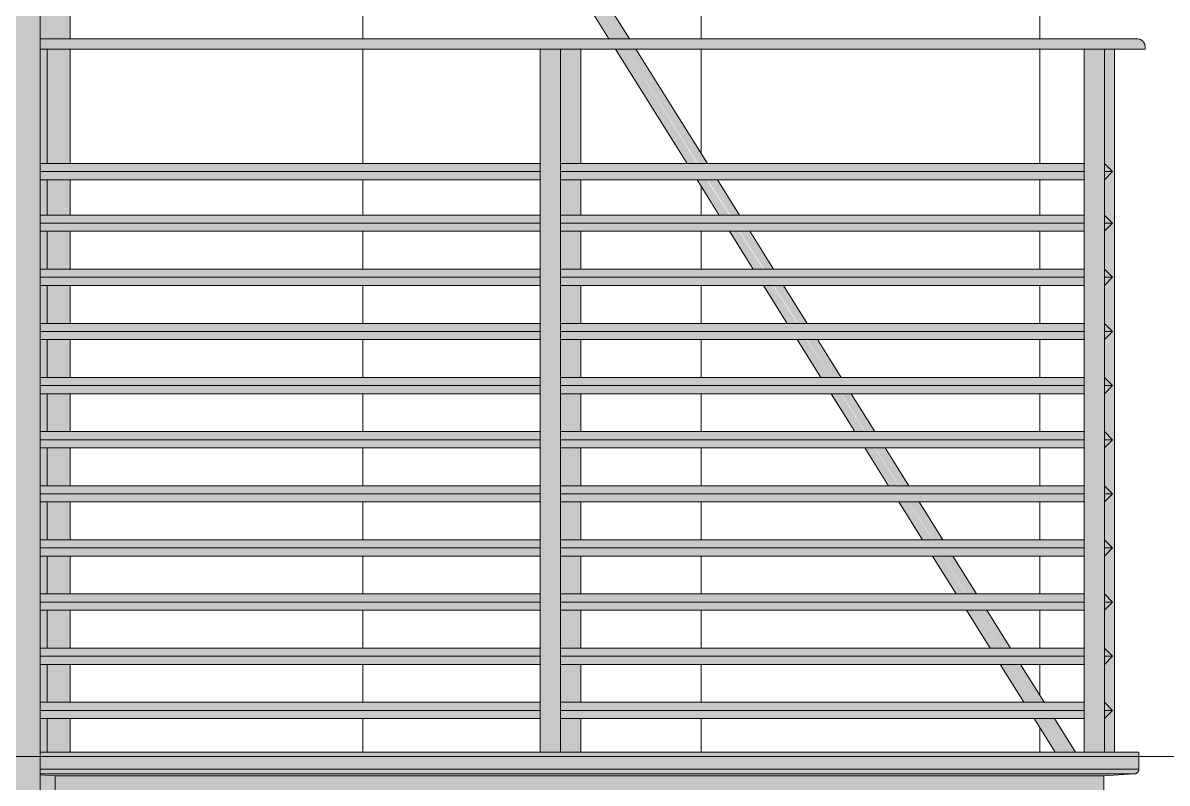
# Model space of a CAD drawing. Header units: inches. Extents: x -4178 to 1394, y -264 to 627.
# Drawn here: x -192.8 to -126.3, y 266.4 to 310.7 of the extents above; entities that cross this region are included whole.
import ezdxf

# ---------------------------------------------------------------- set-up
doc = ezdxf.new("R2010")
doc.units = ezdxf.units.IN
doc.header["$MEASUREMENT"] = 0
doc.linetypes.add('Grid Line 1_2_', pattern=[0.875, 0.5, -0.125, 0.125, -0.125])
for name, color, linetype, lineweight in [('0-4', 50, 'Continuous', 5), ('A-FLOR-1', 192, 'Continuous', 5), ('A-FLOR-2', 192, 'Continuous', 9), ('A-FLOR-HRAL', 11, 'Continuous', 9), ('A-FLOR-LEVL-1', 51, 'Grid Line 1_2_', 9), ('A-GLAZ-CWMG', 51, 'Continuous', 9), ('A-WALL-3', 113, 'Continuous', 9), ('A-WALL-PATT-2', 111, 'Continuous', 9)]:
    doc.layers.add(name, color=color, linetype=linetype, lineweight=lineweight)

# ---------------------------------------------------------------- blocks, each defined once
blk = doc.blocks.new('CTR - 1st Phase -Stairs _ Elevators_rvt-2-BUILDING ELEVATION - SOUTH')
at = {"layer": 'A-FLOR-LEVL-1'}
blk.add_line((9659.778, 268), (12376.809, 268), dxfattribs=at)
blk = doc.blocks.new('Rectangular Mullion - Profile_Polycarbonate_Upper and left-1739822-BUILDING ELEVATION - SOUTH')
at = {"layer": 'A-GLAZ-CWMG'}
blk.add_hatch(color=256, dxfattribs=at).paths.add_polyline_path([(12116.871, 230.125), (12117.089, 230.125), (12117.089, 350.125), (12114.339, 350.125), (12114.339, 230.125)], flags=0)
blk.add_line((12117.089, 230.125), (12117.089, 350.125), dxfattribs=at)
blk = doc.blocks.new('Rectangular Mullion - Profile_Polycarbonate_right-2195587-BUILDING ELEVATION - SOUTH')
at = {"layer": 'A-GLAZ-CWMG'}
h = blk.add_hatch(color=256, dxfattribs=at)
h.paths.add_polyline_path([(10852.389, 230.125), (10853.109, 230.125), (10852.389, 231.277), (10852.389, 230.187)], flags=0)
h.paths.add_polyline_path([(10854.139, 230.364), (10854.139, 259.25), (10852.389, 259.25), (10852.432, 233.096), (10852.896, 232.353)], flags=0)
h.paths.add_polyline_path([(10852.389, 259.583), (10853.258, 259.641), (10853.258, 266.859), (10852.389, 266.917), (10852.389, 259.641)], flags=0)
h.paths.add_polyline_path([(10853.258, 268.25), (10854.139, 268.25), (10854.139, 270.202), (10852.799, 270.202), (10852.799, 268.25)], flags=0)
h.paths.add_polyline_path([(10853.746, 271.148), (10854.139, 271.148), (10854.139, 273.354), (10852.799, 273.354), (10852.799, 271.148), (10853.258, 271.148)], flags=0)
h.paths.add_polyline_path([(10853.258, 274.301), (10854.139, 274.301), (10854.139, 276.503), (10852.799, 276.503), (10852.799, 274.301)], flags=0)
h.paths.add_polyline_path([(10852.799, 277.449), (10854.139, 277.449), (10854.139, 279.651), (10852.799, 279.651)], flags=0)
h.paths.add_polyline_path([(10854.139, 280.598), (10854.139, 282.8), (10852.799, 282.8), (10852.799, 280.598)], flags=0)
h.paths.add_polyline_path([(10852.799, 283.746), (10854.139, 283.746), (10854.139, 285.952), (10852.799, 285.952)], flags=0)
h.paths.add_polyline_path([(10854.139, 286.898), (10854.139, 289.1), (10852.799, 289.1), (10852.799, 286.898)], flags=0)
h.paths.add_polyline_path([(10852.799, 290.047), (10854.139, 290.047), (10854.139, 292.249), (10852.799, 292.249)], flags=0)
h.paths.add_polyline_path([(10852.799, 293.195), (10854.139, 293.195), (10854.139, 295.401), (10852.799, 295.401)], flags=0)
h.paths.add_polyline_path([(10852.799, 296.348), (10854.139, 296.348), (10854.139, 298.55), (10852.799, 298.55)], flags=0)
h.paths.add_polyline_path([(10852.799, 299.496), (10854.139, 299.496), (10854.139, 301.55), (10852.799, 301.55), (10852.799, 299.645)], flags=0)
h.paths.add_polyline_path([(10854.139, 302.496), (10854.139, 309.155), (10852.799, 309.155), (10852.799, 302.496)], flags=0)
h.paths.add_polyline_path([(10854.139, 309.75), (10854.139, 348.508), (10852.389, 348.508), (10852.389, 309.75), (10852.799, 309.75)], flags=0)
for p, q in [((10854.139, 309.75), (10854.139, 348.517)), ((10854.139, 302.496), (10854.139, 309.155)), ((10854.139, 299.496), (10854.139, 301.55)), ((10854.139, 296.348), (10854.139, 298.55)), ((10854.139, 293.195), (10854.139, 295.401)), ((10854.139, 290.047), (10854.139, 292.249)), ((10854.139, 286.898), (10854.139, 289.1)), ((10854.139, 283.746), (10854.139, 285.952)), ((10854.139, 280.598), (10854.139, 282.8)), ((10854.139, 277.449), (10854.139, 279.651)), ((10854.139, 274.301), (10854.139, 276.503)), ((10854.139, 271.148), (10854.139, 273.354)), ((10854.139, 268.25), (10854.139, 270.202))]:
    blk.add_line(p, q, dxfattribs=at)
blk = doc.blocks.new('Railing - Baluster_01-2548053-BUILDING ELEVATION - SOUTH')
at = {"layer": 'A-FLOR-HRAL'}
h = blk.add_hatch(color=256, dxfattribs=at)
h.paths.add_polyline_path([(12150.214, 136.25), (12151.395, 136.25), (12151.395, 138.202), (12150.214, 138.202)], flags=0)
h.paths.add_polyline_path([(12150.214, 139.148), (12151.395, 139.148), (12151.395, 141.354), (12150.214, 141.354)], flags=0)
h.paths.add_polyline_path([(12150.214, 142.301), (12151.395, 142.301), (12151.395, 144.503), (12150.214, 144.503), (12150.214, 144.114)], flags=0)
h.paths.add_polyline_path([(12150.214, 145.449), (12151.395, 145.449), (12151.395, 147.651), (12150.214, 147.651)], flags=0)
h.paths.add_polyline_path([(12150.214, 148.598), (12151.395, 148.598), (12151.395, 150.8), (12150.214, 150.8)], flags=0)
h.paths.add_polyline_path([(12150.214, 151.746), (12151.395, 151.746), (12151.395, 153.952), (12150.214, 153.952)], flags=0)
h.paths.add_polyline_path([(12151.395, 154.898), (12151.395, 157.1), (12150.214, 157.1), (12150.214, 154.898)], flags=0)
h.paths.add_polyline_path([(12150.214, 158.047), (12151.395, 158.047), (12151.395, 160.249), (12150.214, 160.249)], flags=0)
h.paths.add_polyline_path([(12151.395, 161.195), (12151.395, 163.401), (12150.214, 163.401), (12150.214, 161.195)], flags=0)
h.paths.add_polyline_path([(12150.214, 164.348), (12151.395, 164.348), (12151.395, 166.55), (12150.214, 166.55)], flags=0)
h.paths.add_polyline_path([(12150.214, 167.496), (12151.395, 167.496), (12151.395, 169.55), (12150.214, 169.55), (12150.214, 168.042)], flags=0)
h.paths.add_polyline_path([(12151.395, 170.496), (12151.395, 177.155), (12150.214, 177.155), (12150.214, 170.496)], flags=0)
for p, q in [((12151.395, 177.155), (12151.395, 170.496)), ((12151.395, 169.55), (12151.395, 167.496)), ((12151.395, 166.55), (12151.395, 164.348)), ((12151.395, 163.401), (12151.395, 161.195)), ((12151.395, 160.249), (12151.395, 158.047)), ((12151.395, 157.1), (12151.395, 154.898)), ((12151.395, 153.952), (12151.395, 151.746)), ((12151.395, 150.8), (12151.395, 148.598)), ((12151.395, 147.651), (12151.395, 145.449)), ((12151.395, 144.503), (12151.395, 142.301)), ((12151.395, 141.354), (12151.395, 139.148)), ((12151.395, 138.202), (12151.395, 136.25))]:
    blk.add_line(p, q, dxfattribs=at)
blk = doc.blocks.new('Railing - Baluster_01-V70-BUILDING ELEVATION - SOUTH')
at = {"layer": 'A-FLOR-HRAL'}
blk.add_hatch(color=256, dxfattribs=at).paths.add_polyline_path([(12182.43, 136.25), (12182.43, 177.155), (12181.839, 177.155), (12181.839, 170.496), (12182.313, 170.023), (12181.839, 169.55), (12181.839, 167.496), (12182.313, 167.023), (12181.839, 166.55), (12181.839, 164.348), (12182.313, 163.874), (12181.839, 163.401), (12181.839, 161.195), (12182.313, 160.722), (12181.839, 160.249), (12181.839, 158.047), (12182.313, 157.574), (12181.839, 157.1), (12181.839, 154.898), (12182.313, 154.425), (12181.839, 153.952), (12181.839, 151.746), (12182.313, 151.273), (12181.839, 150.8), (12181.839, 148.598), (12182.313, 148.124), (12181.839, 147.651), (12181.839, 145.449), (12182.313, 144.976), (12181.839, 144.503), (12181.839, 142.301), (12182.313, 141.828), (12181.839, 141.354), (12181.839, 139.148), (12182.313, 138.675), (12181.839, 138.202), (12181.839, 136.25), (12182.313, 136.25)], flags=0)
blk.add_line((12182.43, 136.25), (12182.43, 177.155), dxfattribs=at)
blk = doc.blocks.new('Railing - Baluster_01-V71-BUILDING ELEVATION - SOUTH')
at = {"layer": 'A-FLOR-HRAL'}
blk.add_hatch(color=256, dxfattribs=at).paths.add_polyline_path([(12150.214, 136.25), (12150.214, 177.155), (12149.033, 177.155), (12149.033, 136.25)], flags=0)
for p, q in [((12149.033, 136.25), (12149.033, 177.155)), ((12150.214, 177.155), (12150.214, 136.25))]:
    blk.add_line(p, q, dxfattribs=at)
blk = doc.blocks.new('Railing - Railing-2572432-BUILDING ELEVATION - SOUTH')
at = {"layer": 'A-FLOR-HRAL'}
for points in [[(10914.277, 309.278), (10916.639, 309.278), (10916.576, 309.514), (10916.403, 309.687), (10916.167, 309.75), (10852.389, 309.734), (10852.389, 309.278), (10913.687, 309.278)], [(10854.139, 309.155), (10916.639, 309.155), (10916.639, 309.278), (10852.389, 309.278), (10852.389, 309.155), (10852.799, 309.155)]]:
    blk.add_hatch(color=256, dxfattribs=at).paths.add_polyline_path(points, flags=0)
h = blk.add_hatch(color=256, dxfattribs=at)
h.paths.add_polyline_path([(10891.188, 302.023), (10913.096, 302.023), (10913.096, 302.496), (10882.652, 302.496), (10882.652, 302.023), (10891.168, 302.023)], flags=0)
h.paths.add_polyline_path([(10914.75, 302.023), (10914.277, 302.496), (10914.277, 302.023)], flags=0)
h.paths.add_polyline_path([(10852.389, 302.023), (10881.471, 302.023), (10881.471, 302.496), (10852.389, 302.496)], flags=0)
h = blk.add_hatch(color=256, dxfattribs=at)
h.paths.add_polyline_path([(10891.232, 301.55), (10913.096, 301.55), (10913.096, 302.023), (10882.652, 302.023), (10882.652, 301.55), (10891.188, 301.55)], flags=0)
h.paths.add_polyline_path([(10852.389, 301.55), (10881.471, 301.55), (10881.471, 302.023), (10852.389, 302.023)], flags=0)
h.paths.add_polyline_path([(10914.277, 301.55), (10914.75, 302.023), (10914.277, 302.023)], flags=0)
h = blk.add_hatch(color=256, dxfattribs=at)
h.paths.add_polyline_path([(10854.139, 299.023), (10881.471, 299.023), (10881.471, 299.496), (10852.389, 299.496), (10852.389, 299.023), (10852.799, 299.023)], flags=0)
h.paths.add_polyline_path([(10913.096, 299.023), (10913.096, 299.496), (10882.652, 299.496), (10882.652, 299.023), (10899.98, 299.023)], flags=0)
h.paths.add_polyline_path([(10914.75, 299.023), (10914.277, 299.496), (10914.277, 299.023)], flags=0)
h = blk.add_hatch(color=256, dxfattribs=at)
h.paths.add_polyline_path([(10893.112, 298.55), (10913.096, 298.55), (10913.096, 299.023), (10882.652, 299.023), (10882.652, 298.55), (10893.103, 298.55)], flags=0)
h.paths.add_polyline_path([(10852.389, 298.55), (10881.471, 298.55), (10881.471, 299.023), (10852.389, 299.023)], flags=0)
h.paths.add_polyline_path([(10914.277, 298.55), (10914.75, 299.023), (10914.277, 299.023)], flags=0)
h = blk.add_hatch(color=256, dxfattribs=at)
h.paths.add_polyline_path([(10854.139, 295.874), (10881.471, 295.874), (10881.471, 296.348), (10852.389, 296.348), (10852.389, 295.874), (10852.799, 295.874)], flags=0)
h.paths.add_polyline_path([(10913.096, 295.874), (10913.096, 296.348), (10882.652, 296.348), (10882.652, 295.874), (10899.98, 295.874)], flags=0)
h.paths.add_polyline_path([(10914.75, 295.874), (10914.277, 296.348), (10914.277, 295.874)], flags=0)
h = blk.add_hatch(color=256, dxfattribs=at)
h.paths.add_polyline_path([(10894.72, 295.401), (10913.096, 295.401), (10913.096, 295.874), (10882.652, 295.874), (10882.652, 295.401), (10894.649, 295.401)], flags=0)
h.paths.add_polyline_path([(10852.389, 295.401), (10881.471, 295.401), (10881.471, 295.874), (10852.389, 295.874)], flags=0)
h.paths.add_polyline_path([(10914.277, 295.401), (10914.75, 295.874), (10914.277, 295.874)], flags=0)
h = blk.add_hatch(color=256, dxfattribs=at)
h.paths.add_polyline_path([(10896.745, 292.722), (10913.096, 292.722), (10913.096, 293.195), (10882.652, 293.195), (10882.652, 292.722), (10896.737, 292.722)], flags=0)
h.paths.add_polyline_path([(10852.799, 292.722), (10881.471, 292.722), (10881.471, 293.195), (10852.389, 293.195), (10852.389, 292.722)], flags=0)
h.paths.add_polyline_path([(10914.75, 292.722), (10914.277, 293.195), (10914.277, 292.722)], flags=0)
h = blk.add_hatch(color=256, dxfattribs=at)
h.paths.add_polyline_path([(10854.139, 292.249), (10881.471, 292.249), (10881.471, 292.722), (10852.389, 292.722), (10852.389, 292.249), (10852.799, 292.249)], flags=0)
h.paths.add_polyline_path([(10913.096, 292.249), (10913.096, 292.722), (10882.652, 292.722), (10882.652, 292.249), (10899.98, 292.249)], flags=0)
h.paths.add_polyline_path([(10914.277, 292.249), (10914.75, 292.722), (10914.277, 292.722)], flags=0)
h = blk.add_hatch(color=256, dxfattribs=at)
h.paths.add_polyline_path([(10899.98, 289.574), (10913.096, 289.574), (10913.096, 290.047), (10882.652, 290.047), (10882.652, 289.574), (10899.261, 289.574)], flags=0)
h.paths.add_polyline_path([(10852.389, 289.574), (10881.471, 289.574), (10881.471, 290.047), (10852.389, 290.047)], flags=0)
h.paths.add_polyline_path([(10914.75, 289.574), (10914.277, 290.047), (10914.277, 289.574)], flags=0)
h = blk.add_hatch(color=256, dxfattribs=at)
h.paths.add_polyline_path([(10899.002, 289.1), (10913.096, 289.1), (10913.096, 289.574), (10882.652, 289.574), (10882.652, 289.1), (10898.996, 289.1)], flags=0)
h.paths.add_polyline_path([(10852.799, 289.1), (10881.471, 289.1), (10881.471, 289.574), (10852.389, 289.574), (10852.389, 289.1)], flags=0)
h.paths.add_polyline_path([(10914.277, 289.1), (10914.75, 289.574), (10914.277, 289.574)], flags=0)
h = blk.add_hatch(color=256, dxfattribs=at)
h.paths.add_polyline_path([(10901.056, 286.425), (10913.096, 286.425), (10913.096, 286.898), (10882.652, 286.898), (10882.652, 286.425), (10901.042, 286.425)], flags=0)
h.paths.add_polyline_path([(10914.75, 286.425), (10914.277, 286.898), (10914.277, 286.425)], flags=0)
h.paths.add_polyline_path([(10852.389, 286.425), (10881.471, 286.425), (10881.471, 286.898), (10852.389, 286.898)], flags=0)
h = blk.add_hatch(color=256, dxfattribs=at)
h.paths.add_polyline_path([(10900.965, 285.952), (10913.096, 285.952), (10913.096, 286.425), (10882.652, 286.425), (10882.652, 285.952), (10900.959, 285.952)], flags=0)
h.paths.add_polyline_path([(10852.389, 285.952), (10881.471, 285.952), (10881.471, 286.425), (10852.389, 286.425)], flags=0)
h.paths.add_polyline_path([(10914.277, 285.952), (10914.75, 286.425), (10914.277, 286.425)], flags=0)
h = blk.add_hatch(color=256, dxfattribs=at)
h.paths.add_polyline_path([(10914.75, 283.273), (10914.277, 283.746), (10914.277, 283.273)], flags=0)
h.paths.add_polyline_path([(10852.389, 283.273), (10881.471, 283.273), (10881.471, 283.746), (10852.389, 283.746)], flags=0)
h.paths.add_polyline_path([(10913.096, 283.273), (10913.096, 283.746), (10882.652, 283.746), (10882.652, 283.273), (10909.838, 283.273)], flags=0)
h = blk.add_hatch(color=256, dxfattribs=at)
h.paths.add_polyline_path([(10902.925, 282.8), (10913.096, 282.8), (10913.096, 283.273), (10882.652, 283.273), (10882.652, 282.8), (10902.905, 282.8)], flags=0)
h.paths.add_polyline_path([(10852.389, 282.8), (10881.471, 282.8), (10881.471, 283.273), (10852.389, 283.273)], flags=0)
h.paths.add_polyline_path([(10914.277, 282.8), (10914.75, 283.273), (10914.277, 283.273)], flags=0)
h = blk.add_hatch(color=256, dxfattribs=at)
h.paths.add_polyline_path([(10854.139, 280.124), (10881.471, 280.124), (10881.471, 280.598), (10852.389, 280.598), (10852.389, 280.124), (10852.799, 280.124)], flags=0)
h.paths.add_polyline_path([(10914.75, 280.124), (10914.277, 280.598), (10914.277, 280.124)], flags=0)
h.paths.add_polyline_path([(10913.096, 280.124), (10913.096, 280.598), (10882.652, 280.598), (10882.652, 280.124), (10909.838, 280.124)], flags=0)
h = blk.add_hatch(color=256, dxfattribs=at)
h.paths.add_polyline_path([(10854.139, 279.651), (10881.471, 279.651), (10881.471, 280.124), (10852.389, 280.124), (10852.389, 279.651), (10852.799, 279.651)], flags=0)
h.paths.add_polyline_path([(10909.838, 279.651), (10913.096, 279.651), (10913.096, 280.124), (10882.652, 280.124), (10882.652, 279.651), (10905.462, 279.651)], flags=0)
h.paths.add_polyline_path([(10914.277, 279.651), (10914.75, 280.124), (10914.277, 280.124)], flags=0)
h = blk.add_hatch(color=256, dxfattribs=at)
h.paths.add_polyline_path([(10914.75, 276.976), (10914.277, 277.449), (10914.277, 276.976)], flags=0)
h.paths.add_polyline_path([(10852.799, 276.976), (10881.471, 276.976), (10881.471, 277.449), (10852.389, 277.449), (10852.389, 276.976)], flags=0)
h.paths.add_polyline_path([(10913.096, 276.976), (10913.096, 277.449), (10882.652, 277.449), (10882.652, 276.976), (10909.838, 276.976)], flags=0)
h = blk.add_hatch(color=256, dxfattribs=at)
h.paths.add_polyline_path([(10854.139, 276.503), (10881.471, 276.503), (10881.471, 276.976), (10852.389, 276.976), (10852.389, 276.503), (10852.799, 276.503)], flags=0)
h.paths.add_polyline_path([(10914.277, 276.503), (10914.75, 276.976), (10914.277, 276.976)], flags=0)
h.paths.add_polyline_path([(10909.838, 276.503), (10913.096, 276.503), (10913.096, 276.976), (10882.652, 276.976), (10882.652, 276.503), (10907.429, 276.503)], flags=0)
h = blk.add_hatch(color=256, dxfattribs=at)
h.paths.add_polyline_path([(10908.511, 273.828), (10913.096, 273.828), (10913.089, 274.301), (10882.652, 274.301), (10882.652, 273.828), (10908.502, 273.828)], flags=0)
h.paths.add_polyline_path([(10852.389, 273.828), (10881.471, 273.828), (10881.471, 274.301), (10852.389, 274.301)], flags=0)
h.paths.add_polyline_path([(10914.75, 273.828), (10914.277, 274.301), (10914.277, 273.828)], flags=0)
h = blk.add_hatch(color=256, dxfattribs=at)
h.paths.add_polyline_path([(10852.389, 273.354), (10881.471, 273.354), (10881.471, 273.828), (10852.389, 273.828)], flags=0)
h.paths.add_polyline_path([(10912.775, 273.354), (10913.096, 273.354), (10913.089, 273.828), (10882.652, 273.828), (10882.652, 273.354), (10909.838, 273.354)], flags=0)
h.paths.add_polyline_path([(10914.277, 273.354), (10914.75, 273.828), (10914.277, 273.828)], flags=0)
h = blk.add_hatch(color=256, dxfattribs=at)
h.paths.add_polyline_path([(10911.05, 270.675), (10913.096, 270.675), (10913.089, 271.148), (10882.652, 271.148), (10882.652, 270.675), (10910.994, 270.675)], flags=0)
h.paths.add_polyline_path([(10852.799, 270.675), (10881.471, 270.675), (10881.471, 271.148), (10852.389, 271.148), (10852.389, 270.675)], flags=0)
h.paths.add_polyline_path([(10914.277, 270.675), (10914.75, 270.675), (10914.277, 271.148)], flags=0)
h = blk.add_hatch(color=256, dxfattribs=at)
h.paths.add_polyline_path([(10852.799, 270.202), (10881.471, 270.202), (10881.471, 270.675), (10852.389, 270.675), (10852.389, 270.202)], flags=0)
h.paths.add_polyline_path([(10910.63, 270.202), (10913.096, 270.202), (10913.089, 270.675), (10882.652, 270.675), (10882.652, 270.202), (10910.625, 270.202)], flags=0)
h.paths.add_polyline_path([(10914.277, 270.202), (10914.75, 270.675), (10914.277, 270.675)], flags=0)
for p, q in [((10916.167, 309.75), (10852.389, 309.75)), ((10916.639, 309.155), (10852.389, 309.155)), ((10916.639, 309.155), (10916.639, 309.278)), ((10852.389, 302.496), (10881.471, 302.496)), ((10882.652, 302.496), (10913.096, 302.496)), ((10914.75, 302.023), (10914.277, 302.496)), ((10881.471, 302.023), (10852.389, 302.023)), ((10881.471, 301.55), (10852.389, 301.55)), ((10913.096, 302.023), (10882.652, 302.023)), ((10913.096, 301.55), (10882.652, 301.55)), ((10914.277, 301.55), (10914.75, 302.023)), ((10914.75, 302.023), (10914.277, 302.023)), ((10852.389, 299.496), (10881.471, 299.496)), ((10882.652, 299.496), (10913.096, 299.496)), ((10914.75, 299.023), (10914.277, 299.496)), ((10881.471, 299.023), (10852.389, 299.023)), ((10913.096, 299.023), (10882.652, 299.023)), ((10914.277, 298.55), (10914.75, 299.023)), ((10914.75, 299.023), (10914.277, 299.023)), ((10881.471, 298.55), (10852.389, 298.55)), ((10913.096, 298.55), (10882.652, 298.55)), ((10852.389, 296.348), (10881.471, 296.348)), ((10882.652, 296.348), (10913.096, 296.348)), ((10914.75, 295.874), (10914.277, 296.348)), ((10881.471, 295.874), (10852.389, 295.874)), ((10881.471, 295.401), (10852.389, 295.401)), ((10913.096, 295.874), (10882.652, 295.874)), ((10913.096, 295.401), (10882.652, 295.401)), ((10914.277, 295.401), (10914.75, 295.874)), ((10914.75, 295.874), (10914.277, 295.874)), ((10852.389, 293.195), (10881.471, 293.195)), ((10882.652, 293.195), (10913.096, 293.195)), ((10914.75, 292.722), (10914.277, 293.195)), ((10881.471, 292.722), (10852.389, 292.722)), ((10881.471, 292.249), (10852.389, 292.249)), ((10913.096, 292.722), (10882.652, 292.722)), ((10913.096, 292.249), (10882.652, 292.249)), ((10914.277, 292.249), (10914.75, 292.722)), ((10914.75, 292.722), (10914.277, 292.722)), ((10852.389, 290.047), (10881.471, 290.047)), ((10881.471, 289.574), (10852.389, 289.574)), ((10882.652, 290.047), (10913.096, 290.047)), ((10913.096, 289.574), (10882.652, 289.574)), ((10914.75, 289.574), (10914.277, 290.047)), ((10914.277, 289.1), (10914.75, 289.574)), ((10914.75, 289.574), (10914.277, 289.574)), ((10881.471, 289.1), (10852.389, 289.1)), ((10913.096, 289.1), (10882.652, 289.1)), ((10852.389, 286.898), (10881.471, 286.898)), ((10882.652, 286.898), (10913.096, 286.898)), ((10914.75, 286.425), (10914.277, 286.898)), ((10881.471, 286.425), (10852.389, 286.425)), ((10913.096, 286.425), (10882.652, 286.425)), ((10914.277, 285.952), (10914.75, 286.425)), ((10914.75, 286.425), (10914.277, 286.425)), ((10881.471, 285.952), (10852.389, 285.952)), ((10913.096, 285.952), (10882.652, 285.952)), ((10852.389, 283.746), (10881.471, 283.746)), ((10882.652, 283.746), (10913.096, 283.746)), ((10914.75, 283.273), (10914.277, 283.746)), ((10881.471, 283.273), (10852.389, 283.273)), ((10881.471, 282.8), (10852.389, 282.8)), ((10913.096, 283.273), (10882.652, 283.273)), ((10913.096, 282.8), (10882.652, 282.8)), ((10914.277, 282.8), (10914.75, 283.273)), ((10914.75, 283.273), (10914.277, 283.273)), ((10852.389, 280.598), (10881.471, 280.598)), ((10881.471, 280.124), (10852.389, 280.124)), ((10882.652, 280.598), (10913.096, 280.598)), ((10913.096, 280.124), (10882.652, 280.124)), ((10914.75, 280.124), (10914.277, 280.598)), ((10914.277, 279.651), (10914.75, 280.124)), ((10914.75, 280.124), (10914.277, 280.124)), ((10881.471, 279.651), (10852.389, 279.651)), ((10913.096, 279.651), (10882.652, 279.651)), ((10852.389, 277.449), (10881.471, 277.449)), ((10882.652, 277.449), (10913.096, 277.449)), ((10914.75, 276.976), (10914.277, 277.449)), ((10881.471, 276.976), (10852.389, 276.976)), ((10913.096, 276.976), (10882.652, 276.976)), ((10914.277, 276.503), (10914.75, 276.976)), ((10914.75, 276.976), (10914.277, 276.976)), ((10881.471, 276.503), (10852.389, 276.503)), ((10913.096, 276.503), (10882.652, 276.503)), ((10852.389, 274.301), (10881.471, 274.301)), ((10882.652, 274.301), (10913.096, 274.301)), ((10914.75, 273.828), (10914.277, 274.301)), ((10881.471, 273.828), (10852.389, 273.828)), ((10913.096, 273.828), (10882.652, 273.828)), ((10914.277, 273.354), (10914.75, 273.828)), ((10914.75, 273.828), (10914.277, 273.828)), ((10881.471, 273.354), (10852.389, 273.354)), ((10913.096, 273.354), (10882.652, 273.354)), ((10852.389, 271.148), (10881.471, 271.148)), ((10882.652, 271.148), (10913.096, 271.148)), ((10914.75, 270.675), (10914.277, 271.148)), ((10881.471, 270.675), (10852.389, 270.675)), ((10881.471, 270.202), (10852.389, 270.202)), ((10913.096, 270.675), (10882.652, 270.675)), ((10913.096, 270.202), (10882.652, 270.202)), ((10914.277, 270.202), (10914.75, 270.675)), ((10914.75, 270.675), (10914.277, 270.675))]:
    blk.add_line(p, q, dxfattribs=at)
blk.add_open_spline([(10916.639, 309.278), (10916.639, 309.319), (10916.631, 309.381), (10916.605, 309.459), (10916.577, 309.514), (10916.549, 309.557), (10916.522, 309.589), (10916.494, 309.619), (10916.455, 309.653), (10916.412, 309.682), (10916.376, 309.702), (10916.338, 309.719), (10916.27, 309.742), (10916.209, 309.75), (10916.167, 309.75)], degree=3, knots=[0, 0, 0, 0, 0.166667, 0.25, 0.333333, 0.416667, 0.458333, 0.5, 0.583333, 0.666667, 0.708333, 0.75, 0.833333, 1, 1, 1, 1], dxfattribs=at)
for name, p in [('Railing - Baluster_01-2548053-BUILDING ELEVATION - SOUTH', (-1298.597, 132)), ('Railing - Baluster_01-V71-BUILDING ELEVATION - SOUTH', (-1267.562, 132)), ('Railing - Baluster_01-2548053-BUILDING ELEVATION - SOUTH', (-1267.562, 132)), ('Railing - Baluster_01-V71-BUILDING ELEVATION - SOUTH', (-1235.937, 132)), ('Railing - Baluster_01-V70-BUILDING ELEVATION - SOUTH', (-1267.562, 132))]:
    blk.add_blockref(name, p)
blk = doc.blocks.new('Walls 101 - Walls 1-2572448-BUILDING ELEVATION - SOUTH')
at = {"layer": 'A-WALL-3'}
h = blk.add_hatch(color=256, dxfattribs=at)
h.paths.add_polyline_path([(10908.805, 274.301), (10908.805, 274.301), (10907.92, 275.717)], flags=0)
h.paths.add_polyline_path([(10906.837, 277.449), (10906.838, 277.449), (10905.461, 279.651)], flags=0)
h.paths.add_polyline_path([(10904.87, 280.598), (10904.87, 280.598), (10904.182, 281.699)], flags=0)
h.paths.add_polyline_path([(10902.883, 283.746), (10902.883, 283.746), (10902.882, 283.746)], flags=0)
h.paths.add_polyline_path([(10900.932, 286.898), (10900.933, 286.898), (10900.443, 287.681)], flags=0)
h.paths.add_polyline_path([(10898.965, 290.047), (10898.966, 290.047), (10897.589, 292.249)], flags=0)
h.paths.add_polyline_path([(10896.997, 293.195), (10896.998, 293.195), (10896.705, 293.663)], flags=0)
h.paths.add_polyline_path([(10895.008, 296.348), (10895.01, 296.348), (10895.007, 296.348)], flags=0)
h.paths.add_polyline_path([(10893.039, 299.496), (10893.042, 299.496), (10892.947, 299.645)], flags=0)
h.paths.add_polyline_path([(10893.06, 299.496), (10893.061, 299.496), (10892.967, 299.645)], flags=0)
h.paths.add_polyline_path([(10891.166, 302.496), (10891.168, 302.496), (10891.165, 302.496)], flags=0)
h.paths.add_polyline_path([(10886.652, 309.75), (10886.654, 309.75), (10885.491, 311.609)], flags=0)
h.paths.add_polyline_path([(10886.634, 309.75), (10886.635, 309.75), (10886.632, 309.75)], flags=0)
h.paths.add_polyline_path([(10870.351, 335.536), (10870.374, 335.536), (10866.612, 341.518)], flags=0)
h.paths.add_polyline_path([(10858.915, 353.482), (10851.389, 365.484), (10851.413, 365.446), (10858.89, 353.482)], flags=0)
h = blk.add_hatch(color=256, dxfattribs=at)
h.paths.add_polyline_path([(10909.596, 271.148), (10909.596, 271.148), (10908.217, 273.354)], flags=0)
h.paths.add_polyline_path([(10905.658, 277.449), (10905.659, 277.449), (10904.909, 278.649)], flags=0)
h.paths.add_polyline_path([(10901.724, 283.746), (10901.724, 283.746), (10900.345, 285.952)], flags=0)
h.paths.add_polyline_path([(10899.754, 286.898), (10899.755, 286.898), (10899.265, 287.681)], flags=0)
h.paths.add_polyline_path([(10899.773, 286.898), (10899.776, 286.898), (10899.284, 287.681)], flags=0)
h.paths.add_polyline_path([(10897.806, 290.047), (10897.808, 290.047), (10896.43, 292.249)], flags=0)
h.paths.add_polyline_path([(10895.838, 293.195), (10895.841, 293.195), (10895.546, 293.663)], flags=0)
h.paths.add_polyline_path([(10891.902, 299.496), (10891.904, 299.496), (10891.901, 299.496)], flags=0)
h.paths.add_polyline_path([(10885.495, 309.75), (10885.497, 309.75), (10885.493, 309.75)], flags=0)
h.paths.add_polyline_path([(10885.475, 309.75), (10885.476, 309.75), (10885.193, 310.2)], flags=0)
h.paths.add_polyline_path([(10877.132, 323.573), (10877.145, 323.573), (10877.121, 323.573)], flags=0)
h.paths.add_polyline_path([(10869.529, 335.536), (10869.551, 335.536), (10865.79, 341.518)], flags=0)
h.paths.add_polyline_path([(10858.585, 353.482), (10858.596, 353.482), (10858.567, 353.482)], flags=0)
for p, q in [((10886.658, 309.743), (10851.389, 366.185)), ((10851.389, 364.298), (10885.485, 309.734)), ((10885.847, 309.155), (10890.007, 302.496)), ((10891.187, 302.496), (10887.026, 309.155)), ((10890.599, 301.55), (10891.882, 299.496)), ((10893.061, 299.496), (10891.778, 301.55)), ((10892.473, 298.55), (10893.849, 296.348)), ((10895.029, 296.348), (10893.653, 298.55)), ((10894.441, 295.401), (10895.819, 293.195)), ((10896.998, 293.195), (10895.62, 295.401)), ((10896.411, 292.249), (10897.787, 290.047)), ((10898.966, 290.047), (10897.59, 292.249)), ((10898.378, 289.1), (10899.754, 286.898)), ((10900.933, 286.898), (10899.557, 289.1)), ((10900.345, 285.952), (10901.724, 283.746)), ((10902.903, 283.746), (10901.525, 285.952)), ((10902.315, 282.8), (10903.691, 280.598)), ((10904.87, 280.598), (10903.494, 282.8)), ((10904.283, 279.651), (10905.658, 277.449)), ((10906.838, 277.449), (10905.462, 279.651)), ((10906.25, 276.503), (10907.626, 274.301)), ((10908.805, 274.301), (10907.429, 276.503)), ((10908.217, 273.354), (10909.596, 271.148)), ((10910.775, 271.148), (10909.396, 273.354)), ((10910.187, 270.202), (10911.407, 268.25)), ((10912.586, 268.25), (10911.366, 270.202))]:
    blk.add_line(p, q, dxfattribs=at)
blk = doc.blocks.new('Walls 103 - Walls 1-2572478-BUILDING ELEVATION - SOUTH')
at = {"layer": 'A-WALL-3'}
h = blk.add_hatch(color=256, dxfattribs=at)
h.paths.add_polyline_path([(10911.999, 268.25), (10912.586, 268.25), (10911.346, 270.202), (10910.777, 270.202), (10911.996, 268.25)], flags=0)
h.paths.add_polyline_path([(10910.48, 271.148), (10910.775, 271.148), (10909.376, 273.354), (10908.807, 273.354), (10910.193, 271.148), (10910.477, 271.148)], flags=0)
h.paths.add_polyline_path([(10908.225, 274.301), (10908.805, 274.301), (10907.408, 276.503), (10906.839, 276.503), (10908.215, 274.301)], flags=0)
h.paths.add_polyline_path([(10906.397, 277.449), (10906.837, 277.449), (10905.44, 279.651), (10904.872, 279.651), (10906.265, 277.449)], flags=0)
h.paths.add_polyline_path([(10904.8, 280.598), (10904.87, 280.598), (10903.473, 282.8), (10902.905, 282.8), (10904.302, 280.598), (10904.798, 280.598)], flags=0)
h.paths.add_polyline_path([(10902.886, 283.746), (10902.902, 283.746), (10902.883, 283.746)], flags=0)
h.paths.add_polyline_path([(10902.608, 283.746), (10902.882, 283.746), (10901.455, 285.952), (10900.935, 285.952), (10902.34, 283.746), (10902.598, 283.746)], flags=0)
h.paths.add_polyline_path([(10900.917, 286.898), (10900.932, 286.898), (10900.916, 286.898)], flags=0)
h.paths.add_polyline_path([(10900.627, 286.898), (10900.912, 286.898), (10899.49, 289.1), (10898.968, 289.1), (10900.375, 286.898), (10900.525, 286.898)], flags=0)
h.paths.add_polyline_path([(10898.405, 290.047), (10898.944, 290.047), (10897.524, 292.249), (10897, 292.249), (10898.376, 290.047)], flags=0)
h.paths.add_polyline_path([(10898.95, 290.047), (10898.965, 290.047), (10898.947, 290.047)], flags=0)
h.paths.add_polyline_path([(10896.977, 293.195), (10895.556, 295.401), (10895.051, 295.368), (10896.45, 293.195), (10896.976, 293.195)], flags=0)
h.paths.add_polyline_path([(10894.592, 296.348), (10895.007, 296.348), (10893.59, 298.55), (10893.063, 298.55), (10894.485, 296.348), (10894.582, 296.348)], flags=0)
h.paths.add_polyline_path([(10892.958, 299.496), (10893.039, 299.496), (10891.717, 301.55), (10891.188, 301.55), (10892.522, 299.496), (10892.919, 299.496)], flags=0)
h.paths.add_polyline_path([(10893.047, 299.496), (10893.06, 299.496), (10893.042, 299.496)], flags=0)
h.paths.add_polyline_path([(10891.048, 302.496), (10891.165, 302.496), (10886.968, 309.155), (10886.436, 309.155), (10890.642, 302.496), (10891.022, 302.496)], flags=0)
h.paths.add_polyline_path([(10891.173, 302.496), (10891.185, 302.496), (10891.168, 302.496)], flags=0)
h.paths.add_polyline_path([(10886.632, 309.75), (10851.389, 366.089), (10851.389, 365.921), (10851.389, 365.869), (10851.433, 365.675), (10851.389, 365.677), (10851.416, 365.488), (10851.413, 365.446), (10851.389, 365.437), (10851.389, 365.241), (10886.064, 309.75), (10886.63, 309.75)], flags=0)
h.paths.add_polyline_path([(10886.641, 309.75), (10886.652, 309.75), (10886.635, 309.75)], flags=0)
h = blk.add_hatch(color=256, dxfattribs=at)
h.paths.add_polyline_path([(10911.996, 268.25), (10910.772, 270.202), (10910.187, 270.202), (10911.428, 268.25), (10911.994, 268.25)], flags=0)
h.paths.add_polyline_path([(10909.767, 271.148), (10910.185, 271.148), (10908.798, 273.354), (10908.217, 273.354), (10909.619, 271.148), (10909.679, 271.148)], flags=0)
h.paths.add_polyline_path([(10907.711, 274.301), (10908.215, 274.301), (10906.827, 276.503), (10906.25, 276.503), (10907.651, 274.301), (10907.705, 274.301)], flags=0)
h.paths.add_polyline_path([(10905.829, 277.449), (10906.248, 277.449), (10904.856, 279.651), (10904.283, 279.651), (10905.685, 277.449), (10905.748, 277.449)], flags=0)
h.paths.add_polyline_path([(10903.709, 280.598), (10904.281, 280.598), (10902.884, 282.8), (10902.337, 282.8), (10903.694, 280.598)], flags=0)
h.paths.add_polyline_path([(10901.896, 283.746), (10902.313, 283.746), (10900.911, 285.952), (10900.367, 285.952), (10901.794, 283.746), (10901.893, 283.746)], flags=0)
h.paths.add_polyline_path([(10901.741, 283.746), (10901.743, 283.746), (10901.727, 283.746)], flags=0)
h.paths.add_polyline_path([(10900.038, 286.898), (10900.343, 286.898), (10898.939, 289.1), (10898.399, 289.1), (10899.822, 286.898), (10899.98, 286.898)], flags=0)
h.paths.add_polyline_path([(10897.808, 290.047), (10898.376, 290.047), (10896.968, 292.249), (10896.432, 292.249)], flags=0)
h.paths.add_polyline_path([(10895.924, 293.195), (10896.409, 293.195), (10894.994, 295.401), (10894.462, 295.401), (10895.884, 293.195), (10895.918, 293.195)], flags=0)
h.paths.add_polyline_path([(10895.82, 293.195), (10895.838, 293.195), (10895.528, 293.663)], flags=0)
h.paths.add_polyline_path([(10894.128, 296.348), (10894.439, 296.348), (10893.023, 298.55), (10892.495, 298.55), (10893.913, 296.348), (10894.059, 296.348)], flags=0)
h.paths.add_polyline_path([(10891.986, 299.496), (10892.472, 299.496), (10891.145, 301.55), (10890.621, 301.55), (10891.944, 299.496), (10891.961, 299.496)], flags=0)
h.paths.add_polyline_path([(10891.896, 299.496), (10891.901, 299.496), (10891.889, 299.496)], flags=0)
h.paths.add_polyline_path([(10890.322, 302.496), (10890.597, 302.496), (10886.436, 309.155), (10885.869, 309.155), (10890.068, 302.496), (10890.302, 302.496)], flags=0)
h.paths.add_polyline_path([(10890.021, 302.496), (10890.026, 302.496), (10890.015, 302.496)], flags=0)
h.paths.add_polyline_path([(10885.701, 309.75), (10886.064, 309.75), (10851.389, 365.239), (10851.389, 365.018), (10851.389, 364.952), (10851.389, 364.806), (10851.389, 364.738), (10851.389, 364.613), (10851.389, 364.54), (10851.389, 364.338), (10885.531, 309.75), (10885.678, 309.75)], flags=0)
for p, q in [((10886.658, 309.743), (10851.389, 366.185)), ((10851.389, 364.298), (10885.485, 309.734)), ((10885.847, 309.155), (10890.007, 302.496)), ((10891.187, 302.496), (10887.026, 309.155)), ((10890.599, 301.55), (10891.882, 299.496)), ((10893.061, 299.496), (10891.778, 301.55)), ((10892.473, 298.55), (10893.849, 296.348)), ((10895.029, 296.348), (10893.653, 298.55)), ((10894.441, 295.401), (10895.819, 293.195)), ((10896.998, 293.195), (10895.62, 295.401)), ((10896.411, 292.249), (10897.787, 290.047)), ((10898.966, 290.047), (10897.59, 292.249)), ((10898.378, 289.1), (10899.754, 286.898)), ((10900.933, 286.898), (10899.557, 289.1)), ((10900.345, 285.952), (10901.724, 283.746)), ((10902.903, 283.746), (10901.525, 285.952)), ((10902.315, 282.8), (10903.691, 280.598)), ((10904.87, 280.598), (10903.494, 282.8)), ((10904.283, 279.651), (10905.658, 277.449)), ((10906.838, 277.449), (10905.462, 279.651)), ((10906.25, 276.503), (10907.626, 274.301)), ((10908.805, 274.301), (10907.429, 276.503)), ((10908.217, 273.354), (10909.596, 271.148)), ((10910.775, 271.148), (10909.396, 273.354)), ((10910.187, 270.202), (10911.407, 268.25)), ((10912.586, 268.25), (10911.366, 270.202))]:
    blk.add_line(p, q, dxfattribs=at)
blk = doc.blocks.new('Walls 149 - Walls 3-2572517-BUILDING ELEVATION - SOUTH')
at = {"layer": 'A-WALL-3'}
for points in [[(10852.389, 266.977), (10916.141, 267.014), (10916.241, 267.113), (10916.277, 267.25), (10852.389, 267.249), (10852.389, 266.986)], [(10913.018, 266.859), (10914.766, 266.895), (10916.004, 266.977), (10852.389, 266.977), (10852.389, 266.917), (10853.746, 266.859), (10913.018, 266.859)], [(10899.98, 259.523), (10916.004, 259.523), (10913.746, 259.641), (10853.258, 259.641), (10852.389, 259.583), (10852.389, 259.523), (10860.549, 259.523)], [(10913.746, 259.25), (10916.277, 259.25), (10916.241, 259.386), (10916.141, 259.486), (10916.004, 259.523), (10852.389, 259.486), (10852.389, 259.25), (10899.98, 259.25)]]:
    blk.add_hatch(color=256, dxfattribs=at).paths.add_polyline_path(points, flags=0)
h = blk.add_hatch(color=256, dxfattribs=at)
h.paths.add_polyline_path([(10853.258, 259.641), (10914.234, 259.641), (10914.234, 266.859), (10853.258, 266.859), (10853.258, 263.753)], flags=0)
h.paths.add_polyline_path([(10912.905, 266.325), (10912.904, 266.325), (10912.862, 266.394)], flags=0)
for p, q in [((10916.277, 267.25), (10852.389, 267.25)), ((10852.389, 266.977), (10916.004, 266.977)), ((10916.004, 266.977), (10852.389, 266.977)), ((10853.258, 266.859), (10852.389, 266.917)), ((10853.258, 259.641), (10853.258, 266.859)), ((10914.234, 266.859), (10853.258, 266.859)), ((10916.004, 266.977), (10914.234, 266.859)), ((10914.234, 266.859), (10914.234, 259.641)), ((10852.389, 259.583), (10853.258, 259.641)), ((10916.004, 259.523), (10852.389, 259.523)), ((10916.004, 259.523), (10852.389, 259.523)), ((10914.234, 259.641), (10853.258, 259.641)), ((10914.234, 259.641), (10916.004, 259.523)), ((10916.277, 259.25), (10852.389, 259.25))]:
    blk.add_line(p, q, dxfattribs=at)
for points, knots in [([(10916.277, 267.25), (10916.277, 267.226), (10916.273, 267.19), (10916.257, 267.145), (10916.241, 267.113), (10916.225, 267.088), (10916.209, 267.07), (10916.193, 267.052), (10916.175, 267.037), (10916.156, 267.023), (10916.136, 267.01), (10916.109, 266.997), (10916.064, 266.982), (10916.029, 266.977), (10916.004, 266.977)], [-1, -1, -1, -1, -0.833333, -0.75, -0.666667, -0.583333, -0.541667, -0.5, -0.416667, -0.375, -0.333333, -0.25, -0.166667, 0, 0, 0, 0]), ([(10916.004, 259.523), (10916.029, 259.523), (10916.064, 259.518), (10916.109, 259.503), (10916.136, 259.49), (10916.156, 259.477), (10916.175, 259.463), (10916.193, 259.448), (10916.209, 259.43), (10916.225, 259.412), (10916.241, 259.387), (10916.257, 259.355), (10916.273, 259.31), (10916.277, 259.274), (10916.277, 259.25)], [-1, -1, -1, -1, -0.833333, -0.75, -0.666667, -0.625, -0.583333, -0.5, -0.458333, -0.416667, -0.333333, -0.25, -0.166667, 0, 0, 0, 0])]:
    blk.add_open_spline(points, degree=3, knots=knots, dxfattribs=at)

msp = doc.modelspace()

# ---------------------------------------------------------------- hatches: boundary and pattern name
at = {"layer": 'A-FLOR-1'}
msp.add_hatch(color=256, dxfattribs=at).paths.add_polyline_path([(-129.462, 267.25), (-127.951, 267.25), (-127.951, 268.25), (-191.839, 268.25), (-191.839, 267.25), (-129.549, 267.25)], flags=0)
at = {"layer": 'A-WALL-PATT-2'}
h = msp.add_hatch(dxfattribs=at)
h.set_pattern_fill('FP_53', color=256, style=0, pattern_type=2)
h.set_pattern_definition([(90, (-173.091, 268), (-19.685, 1e-15), [24, 0, 0, 0])])
h.paths.add_polyline_path([(-163.964, 232.875), (60.011, 232.875), (60.011, 346.267), (-180.393, 346.267), (-157.575, 309.75), (-127.939, 309.734), (-127.727, 309.612), (-127.605, 309.4), (-127.589, 309.155), (-129.361, 309.155), (-129.361, 268.25), (-127.951, 268.25), (-127.988, 267.113), (-128.088, 267.014), (-128.224, 266.977), (-129.994, 266.859), (-129.994, 259.641), (-128.088, 259.486), (-127.988, 259.386), (-127.961, 259.25), (-190.089, 259.25), (-190.089, 232.875), (-183.679, 232.875)], flags=0)
h.paths.add_polyline_path([(-163.964, 268.25), (-162.757, 268.25), (-162.757, 270.202), (-190.089, 270.202), (-190.089, 268.25), (-183.679, 268.25)], flags=0)
h.paths.add_polyline_path([(-132.822, 268.25), (-134.041, 270.202), (-160.395, 270.202), (-160.395, 268.25), (-134.391, 268.25)], flags=0)
h.paths.add_polyline_path([(-131.643, 268.25), (-131.132, 268.25), (-131.139, 270.202), (-132.862, 270.202), (-132.57, 269.735)], flags=0)
h.paths.add_polyline_path([(-160.395, 271.148), (-134.633, 271.148), (-136.011, 273.354), (-160.395, 273.354)], flags=0)
h.paths.add_polyline_path([(-131.439, 271.148), (-131.132, 271.148), (-131.139, 273.354), (-134.832, 273.354), (-133.454, 271.148), (-131.453, 271.148)], flags=0)
h.paths.add_polyline_path([(-162.757, 271.148), (-162.757, 273.354), (-190.089, 273.354), (-190.089, 271.148), (-163.964, 271.148)], flags=0)
h.paths.add_polyline_path([(-163.964, 274.301), (-162.757, 274.301), (-162.757, 276.503), (-190.089, 276.503), (-190.089, 274.301), (-183.679, 274.301)], flags=0)
h.paths.add_polyline_path([(-131.139, 274.301), (-131.132, 274.301), (-131.132, 276.503), (-136.799, 276.503), (-135.423, 274.301), (-131.241, 274.301)], flags=0)
h.paths.add_polyline_path([(-160.395, 274.301), (-136.603, 274.301), (-137.979, 276.503), (-160.395, 276.503), (-160.395, 275.717)], flags=0)
h.paths.add_polyline_path([(-137.391, 277.449), (-131.132, 277.449), (-131.132, 279.651), (-138.767, 279.651)], flags=0)
h.paths.add_polyline_path([(-160.395, 277.449), (-138.57, 277.449), (-139.946, 279.651), (-160.395, 279.651)], flags=0)
h.paths.add_polyline_path([(-183.679, 277.449), (-162.757, 277.449), (-162.757, 279.651), (-190.089, 279.651), (-190.089, 277.449)], flags=0)
h.paths.add_polyline_path([(-144.249, 280.598), (-140.537, 280.598), (-141.913, 282.8), (-160.395, 282.8), (-160.395, 280.598)], flags=0)
h.paths.add_polyline_path([(-183.679, 280.598), (-162.757, 280.598), (-162.757, 282.8), (-190.089, 282.8), (-190.089, 280.598)], flags=0)
h.paths.add_polyline_path([(-139.358, 280.598), (-131.132, 280.598), (-131.132, 282.8), (-140.734, 282.8), (-140.046, 281.699)], flags=0)
h.paths.add_polyline_path([(-142.505, 283.746), (-143.883, 285.952), (-160.395, 285.952), (-160.395, 283.746), (-144.249, 283.746)], flags=0)
h.paths.add_polyline_path([(-190.089, 283.746), (-162.757, 283.746), (-162.757, 285.952), (-190.089, 285.952)], flags=0)
h.paths.add_polyline_path([(-131.132, 283.746), (-131.132, 285.952), (-142.704, 285.952), (-141.326, 283.746), (-134.391, 283.746)], flags=0)
h.paths.add_polyline_path([(-134.391, 286.898), (-131.132, 286.898), (-131.132, 289.1), (-144.671, 289.1), (-143.295, 286.898), (-139.32, 286.898)], flags=0)
h.paths.add_polyline_path([(-163.964, 286.898), (-162.757, 286.898), (-162.757, 289.1), (-190.089, 289.1), (-190.089, 286.898), (-183.679, 286.898)], flags=0)
h.paths.add_polyline_path([(-160.395, 286.898), (-144.475, 286.898), (-145.85, 289.1), (-160.395, 289.1), (-160.395, 287.681)], flags=0)
h.paths.add_polyline_path([(-149.177, 290.047), (-146.442, 290.047), (-147.818, 292.249), (-160.395, 292.249), (-160.395, 290.047), (-154.106, 290.047)], flags=0)
h.paths.add_polyline_path([(-144.249, 290.047), (-131.132, 290.047), (-131.132, 292.249), (-146.639, 292.249), (-145.263, 290.047)], flags=0)
h.paths.add_polyline_path([(-190.089, 290.047), (-162.757, 290.047), (-162.757, 292.249), (-190.089, 292.249)], flags=0)
h.paths.add_polyline_path([(-154.106, 293.195), (-148.409, 293.195), (-149.788, 295.401), (-160.395, 295.401), (-160.395, 293.195)], flags=0)
h.paths.add_polyline_path([(-131.132, 293.195), (-131.132, 295.401), (-148.608, 295.401), (-147.23, 293.195), (-144.249, 293.195)], flags=0)
h.paths.add_polyline_path([(-163.964, 293.195), (-162.757, 293.195), (-162.757, 295.401), (-190.089, 295.401), (-190.089, 293.195), (-183.679, 293.195)], flags=0)
h.paths.add_polyline_path([(-149.2, 296.348), (-131.132, 296.348), (-131.132, 298.55), (-150.576, 298.55)], flags=0)
h.paths.add_polyline_path([(-160.395, 296.348), (-150.379, 296.348), (-151.755, 298.55), (-160.395, 298.55)], flags=0)
h.paths.add_polyline_path([(-163.964, 296.348), (-162.757, 296.348), (-162.757, 298.55), (-190.089, 298.55), (-190.089, 296.348), (-183.679, 296.348)], flags=0)
h.paths.add_polyline_path([(-144.249, 299.496), (-131.132, 299.496), (-131.132, 301.55), (-152.45, 301.55), (-151.167, 299.496), (-149.177, 299.496)], flags=0)
h.paths.add_polyline_path([(-183.679, 299.496), (-162.757, 299.496), (-162.757, 301.55), (-190.089, 301.55), (-190.089, 299.496)], flags=0)
h.paths.add_polyline_path([(-160.395, 299.496), (-152.346, 299.496), (-153.63, 301.55), (-160.395, 301.55), (-160.395, 299.645)], flags=0)
h.paths.add_polyline_path([(-149.177, 302.496), (-131.132, 302.496), (-131.132, 309.155), (-157.203, 309.155), (-153.042, 302.496)], flags=0)
h.paths.add_polyline_path([(-162.757, 302.496), (-162.757, 309.155), (-190.089, 309.155), (-190.089, 302.496), (-163.964, 302.496)], flags=0)
h.paths.add_polyline_path([(-160.395, 302.496), (-154.221, 302.496), (-158.382, 309.155), (-160.395, 309.155), (-160.395, 305.627)], flags=0)
h.paths.add_polyline_path([(-159.035, 309.75), (-158.754, 309.75), (-181.572, 346.267), (-190.089, 346.267), (-190.089, 309.75), (-160.395, 309.75)], flags=0)

# ---------------------------------------------------------------- linework, layer by layer
at = {"layer": 'A-FLOR-2'}
for p, q in [((-191.839, 268.25), (-127.951, 268.25)), ((-127.951, 267.25), (-127.951, 268.25)), ((-127.951, 267.25), (-191.839, 267.25))]:
    msp.add_line(p, q, dxfattribs=at)
at = {"layer": 'A-FLOR-LEVL-1'}
msp.add_line((-1383.7, 268), (1331.831, 268), dxfattribs=at)

# ---------------------------------------------------------------- block references
at = {"layer": '0-4'}
msp.add_blockref('CTR - 1st Phase -Stairs _ Elevators_rvt-2-BUILDING ELEVATION - SOUTH', (-11044.228, 0), dxfattribs=at)
at = {"layer": 'A-FLOR-HRAL'}
msp.add_blockref('Railing - Railing-2572432-BUILDING ELEVATION - SOUTH', (-11044.228, 0), dxfattribs=at)
at = {"layer": 'A-GLAZ-CWMG'}
for name, p in [('Rectangular Mullion - Profile_Polycarbonate_Upper and left-1739822-BUILDING ELEVATION - SOUTH', (-12308.928, 0)), ('Rectangular Mullion - Profile_Polycarbonate_right-2195587-BUILDING ELEVATION - SOUTH', (-11044.228, 0))]:
    msp.add_blockref(name, p, dxfattribs=at)
at = {"layer": 'A-WALL-3'}
for name in ['Walls 101 - Walls 1-2572448-BUILDING ELEVATION - SOUTH', 'Walls 103 - Walls 1-2572478-BUILDING ELEVATION - SOUTH', 'Walls 149 - Walls 3-2572517-BUILDING ELEVATION - SOUTH']:
    msp.add_blockref(name, (-11044.228, 0), dxfattribs=at)

doc.saveas('drawing.dxf')
